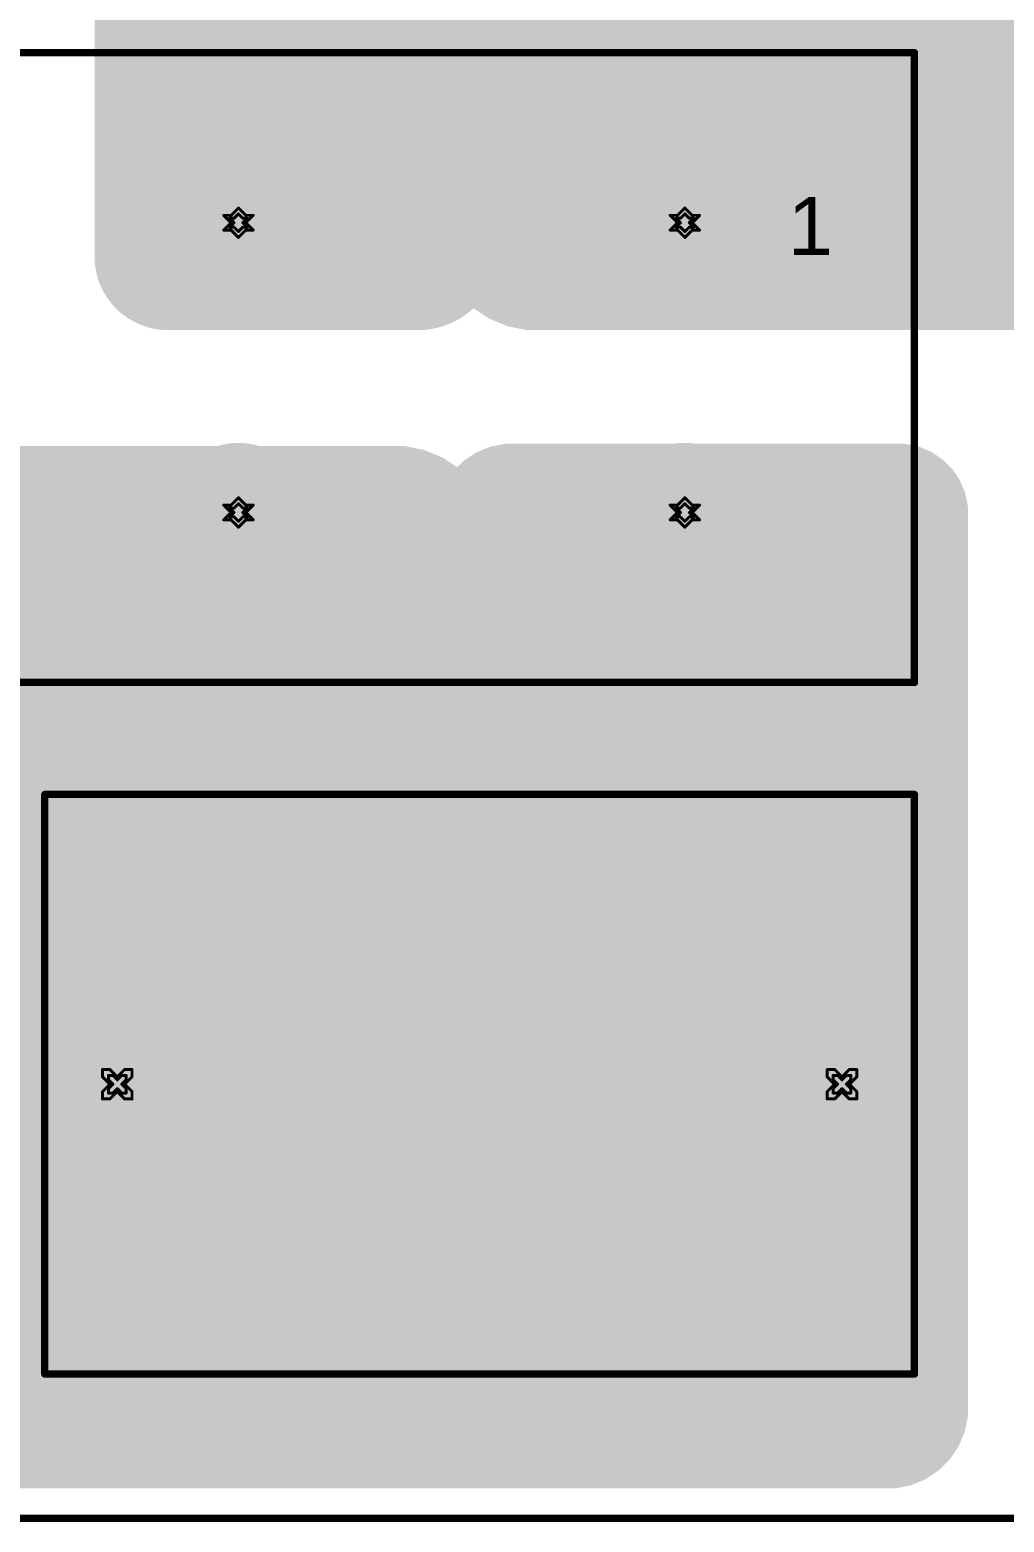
# Model space of a CAD drawing. Header units: inches. Extents: x -38 to 276, y -7 to 269.
# Drawn here: x 58.49 to 75.3, y -6.57 to 19.18 of the extents above; entities that cross this region are included whole.
import ezdxf

# ---------------------------------------------------------------- set-up
doc = ezdxf.new("R2010")
doc.units = ezdxf.units.IN
for name, color, linetype in [('Board Outline', 216, 'Continuous'), ('Bottom Layer', 5, 'Continuous'), ('Bottom Solder', 6, 'Continuous'), ('Drill Drawing', 1, 'Continuous'), ('Multi-Layer', 9, 'Continuous'), ('Pad Holes', 156, 'Continuous'), ('Top Layer', 1, 'Continuous'), ('Top Overlay', 2, 'Continuous'), ('Top Solder', 216, 'Continuous')]:
    doc.layers.add(name, color=color, linetype=linetype)
doc.styles.add('Arial', font='', dxfattribs={"height": 0.2})
doc.styles.get('Arial').set_extended_font_data('Arial')

# ---------------------------------------------------------------- blocks, each defined once
blk = doc.blocks.new('744822301_33')
at = {"layer": 'Bottom Layer'}
h = blk.add_hatch(color=5, dxfattribs=at)
edge = h.paths.add_edge_path()
edge.add_arc((-3.84999992, 2.50000008), 1.10000034, 0, 360)
h = blk.add_hatch(color=5, dxfattribs=at)
edge = h.paths.add_edge_path()
edge.add_arc((3.84999992, 2.50000008), 1.10000034, 0, 360)
h = blk.add_hatch(color=5, dxfattribs=at)
edge = h.paths.add_edge_path()
edge.add_arc((-3.84999992, -2.50000008), 1.10000034, 0, 360)
h = blk.add_hatch(color=5, dxfattribs=at)
edge = h.paths.add_edge_path()
edge.add_arc((3.84999992, -2.50000008), 1.10000034, 0, 360)
at = {"layer": 'Bottom Solder'}
h = blk.add_hatch(color=6, dxfattribs=at)
edge = h.paths.add_edge_path()
edge.add_arc((-3.84999992, 2.50000008), 1.20160034, 0, 360)
h = blk.add_hatch(color=6, dxfattribs=at)
edge = h.paths.add_edge_path()
edge.add_arc((3.84999992, 2.50000008), 1.20160034, 0, 360)
h = blk.add_hatch(color=6, dxfattribs=at)
edge = h.paths.add_edge_path()
edge.add_arc((-3.84999992, -2.50000008), 1.20160034, 0, 360)
h = blk.add_hatch(color=6, dxfattribs=at)
edge = h.paths.add_edge_path()
edge.add_arc((3.84999992, -2.50000008), 1.20160034, 0, 360)
at = {"layer": 'Multi-Layer'}
h = blk.add_hatch(color=9, dxfattribs=at)
edge = h.paths.add_edge_path()
edge.add_arc((-3.84999992, 2.50000008), 1.10000034, 0, 360)
h = blk.add_hatch(color=9, dxfattribs=at)
edge = h.paths.add_edge_path()
edge.add_arc((3.84999992, 2.50000008), 1.10000034, 0, 360)
h = blk.add_hatch(color=9, dxfattribs=at)
edge = h.paths.add_edge_path()
edge.add_arc((-3.84999992, -2.50000008), 1.10000034, 0, 360)
h = blk.add_hatch(color=9, dxfattribs=at)
edge = h.paths.add_edge_path()
edge.add_arc((3.84999992, -2.50000008), 1.10000034, 0, 360)
at = {"layer": 'Pad Holes'}
h = blk.add_hatch(color=7, dxfattribs=at)
edge = h.paths.add_edge_path()
edge.add_arc((-3.84999992, 2.50000008), 0.5499989, 0, 360)
h = blk.add_hatch(color=7, dxfattribs=at)
edge = h.paths.add_edge_path()
edge.add_arc((3.84999992, 2.50000008), 0.5499989, 0, 360)
h = blk.add_hatch(color=7, dxfattribs=at)
edge = h.paths.add_edge_path()
edge.add_arc((-3.84999992, -2.50000008), 0.5499989, 0, 360)
h = blk.add_hatch(color=7, dxfattribs=at)
edge = h.paths.add_edge_path()
edge.add_arc((3.84999992, -2.50000008), 0.5499989, 0, 360)
at = {"layer": 'Top Layer'}
h = blk.add_hatch(color=1, dxfattribs=at)
edge = h.paths.add_edge_path()
edge.add_arc((-3.84999992, 2.50000008), 1.10000034, 0, 360)
h = blk.add_hatch(color=1, dxfattribs=at)
edge = h.paths.add_edge_path()
edge.add_arc((3.84999992, 2.50000008), 1.10000034, 0, 360)
h = blk.add_hatch(color=1, dxfattribs=at)
edge = h.paths.add_edge_path()
edge.add_arc((-3.84999992, -2.50000008), 1.10000034, 0, 360)
h = blk.add_hatch(color=1, dxfattribs=at)
edge = h.paths.add_edge_path()
edge.add_arc((3.84999992, -2.50000008), 1.10000034, 0, 360)
at = {"layer": 'Top Solder'}
h = blk.add_hatch(color=216, dxfattribs=at)
edge = h.paths.add_edge_path()
edge.add_arc((-3.84999992, 2.50000008), 1.20160034, 0, 360)
h = blk.add_hatch(color=216, dxfattribs=at)
edge = h.paths.add_edge_path()
edge.add_arc((3.84999992, 2.50000008), 1.20160034, 0, 360)
h = blk.add_hatch(color=216, dxfattribs=at)
edge = h.paths.add_edge_path()
edge.add_arc((-3.84999992, -2.50000008), 1.20160034, 0, 360)
h = blk.add_hatch(color=216, dxfattribs=at)
edge = h.paths.add_edge_path()
edge.add_arc((3.84999992, -2.50000008), 1.20160034, 0, 360)
at = {"layer": 'Top Overlay', "const_width": 0.127}
for points in [[(7.810200279999999, 5.433199699999999), (-7.810200279999999, 5.433199699999999)], [(-7.810200279999999, 5.433199699999999), (-7.810200279999999, -5.433199699999999)], [(7.810200279999999, 5.433199699999999), (7.810200279999999, -5.433199699999999)], [(7.810200279999999, -5.433199699999999), (-7.810200279999999, -5.433199699999999)]]:
    blk.add_lwpolyline(points, dxfattribs=at)
at = {"layer": 'Top Overlay', "const_width": 0.0635}
for points in [[(-7.84195028, 5.433199699999999, 1), (-7.77845028, 5.433199699999999, 1)], [(-7.84195028, 5.433199699999999, 1), (-7.77845028, 5.433199699999999, 1)], [(7.77845028, 5.433199699999999, 1), (7.84195028, 5.433199699999999, 1)], [(7.77845028, 5.433199699999999, 1), (7.84195028, 5.433199699999999, 1)], [(-7.84195028, -5.433199699999999, 1), (-7.77845028, -5.433199699999999, 1)], [(-7.84195028, -5.433199699999999, 1), (-7.77845028, -5.433199699999999, 1)], [(7.77845028, -5.433199699999999, 1), (7.84195028, -5.433199699999999, 1)], [(7.77845028, -5.433199699999999, 1), (7.84195028, -5.433199699999999, 1)]]:
    blk.add_lwpolyline(points, format="xyb", close=True, dxfattribs=at)
at = {"layer": 'Top Overlay', "style": 'Arial'}
blk.add_text('1', height=1.00000054, rotation=180, dxfattribs=at).set_placement((-5.62799992, -1.94499992))
blk = doc.blocks.new('890324024005_155')
at = {"layer": 'Bottom Layer'}
blk.add_hatch(color=5, dxfattribs=at).paths.add_polyline_path([(-7.14999967, 0.8999994699999999), (-5.35000073, 0.8999994699999999), (-5.35000073, -0.8999994699999999), (-7.14999967, -0.8999994699999999)])
h = blk.add_hatch(color=5, dxfattribs=at)
edge = h.paths.add_edge_path()
edge.add_arc((6.2500002, 0), 0.8999982, 0, 360)
at = {"layer": 'Bottom Solder'}
blk.add_hatch(color=6, dxfattribs=at).paths.add_polyline_path([(-7.25159967, 1.00159947), (-5.24840073, 1.00159947), (-5.24840073, -1.00159947), (-7.25159967, -1.00159947)])
h = blk.add_hatch(color=6, dxfattribs=at)
edge = h.paths.add_edge_path()
edge.add_arc((6.2500002, 0), 1.0015982, 0, 360)
at = {"layer": 'Multi-Layer'}
blk.add_hatch(color=9, dxfattribs=at).paths.add_polyline_path([(-7.14999967, 0.8999994699999999), (-5.35000073, 0.8999994699999999), (-5.35000073, -0.8999994699999999), (-7.14999967, -0.8999994699999999)])
h = blk.add_hatch(color=9, dxfattribs=at)
edge = h.paths.add_edge_path()
edge.add_arc((6.2500002, 0), 0.8999982, 0, 360)
at = {"layer": 'Pad Holes'}
h = blk.add_hatch(color=7, dxfattribs=at)
edge = h.paths.add_edge_path()
edge.add_arc((-6.2500002, 0), 0.4599990799999999, 0, 360)
h = blk.add_hatch(color=7, dxfattribs=at)
edge = h.paths.add_edge_path()
edge.add_arc((6.2500002, 0), 0.4599990799999999, 0, 360)
at = {"layer": 'Top Layer'}
blk.add_hatch(color=1, dxfattribs=at).paths.add_polyline_path([(-7.14999967, 0.8999994699999999), (-5.35000073, 0.8999994699999999), (-5.35000073, -0.8999994699999999), (-7.14999967, -0.8999994699999999)])
h = blk.add_hatch(color=1, dxfattribs=at)
edge = h.paths.add_edge_path()
edge.add_arc((6.2500002, 0), 0.8999982, 0, 360)
at = {"layer": 'Top Solder'}
blk.add_hatch(color=216, dxfattribs=at).paths.add_polyline_path([(-7.25159967, 1.00159947), (-5.24840073, 1.00159947), (-5.24840073, -1.00159947), (-7.25159967, -1.00159947)])
h = blk.add_hatch(color=216, dxfattribs=at)
edge = h.paths.add_edge_path()
edge.add_arc((6.2500002, 0), 1.0015982, 0, 360)
at = {"layer": 'Top Overlay', "const_width": 0.127}
for points in [[(-7.50000024, -5.00000016), (-7.50000024, 5.00000016)], [(-7.50000024, 5.00000016), (7.50000024, 5.00000016)], [(7.50000024, -5.00000016), (7.50000024, 5.00000016)], [(-7.50000024, -5.00000016), (7.50000024, -5.00000016)]]:
    blk.add_lwpolyline(points, dxfattribs=at)
at = {"layer": 'Top Overlay', "const_width": 0.0635}
for points in [[(-7.531750239999999, 5.00000016, 1), (-7.46825024, 5.00000016, 1)], [(-7.531750239999999, 5.00000016, 1), (-7.46825024, 5.00000016, 1)], [(7.46825024, 5.00000016, 1), (7.531750239999999, 5.00000016, 1)], [(7.46825024, 5.00000016, 1), (7.531750239999999, 5.00000016, 1)], [(-7.531750239999999, -5.00000016, 1), (-7.46825024, -5.00000016, 1)], [(-7.531750239999999, -5.00000016, 1), (-7.46825024, -5.00000016, 1)], [(7.46825024, -5.00000016, 1), (7.531750239999999, -5.00000016, 1)], [(7.46825024, -5.00000016, 1), (7.531750239999999, -5.00000016, 1)]]:
    blk.add_lwpolyline(points, format="xyb", close=True, dxfattribs=at)

msp = doc.modelspace()

# ---------------------------------------------------------------- hatches: boundary and pattern name
at = {"layer": 'Bottom Layer'}
h = msp.add_hatch(color=5, dxfattribs=at)
h.paths.add_polyline_path([(110.40999762, 33.01999746), (110.66016476, 33.01999746), (111.15088514, 32.92238526), (111.6131372, 32.73091498), (112.0291511, 32.45294246), (112.38294008, 32.09915348), (112.6609126, 31.68313958), (112.85238288, 31.22088752), (112.94999508, 30.73016714), (112.94999508, 30.48), (112.94999762, 30.48), (112.95000016, 19.92819738), (112.95000016, 10.414), (112.95000016, 10.21386324), (112.8719104, 9.82128592), (112.71873316, 9.45148478), (112.49635616, 9.11867366), (112.21332396, 8.83564146), (111.88051284, 8.61326446), (111.5107117, 8.46008722), (111.11813438, 8.382), (100.15494828, 8.382), (99.99233748, 8.38199746), (99.67336936, 8.44544412), (99.37290768, 8.56989904), (99.10249927999999, 8.7505794), (98.8725353, 8.98054084), (98.69185494, 9.250949239999999), (98.56740002, 9.551410919999999), (98.50395336, 9.87037904), (98.5039559, 10.0329873), (98.50393558, 12.25865722), (98.49555611999999, 12.4293376), (98.42896493999999, 12.76414008), (98.29833527999999, 13.07951664), (98.10868871999999, 13.36334894), (97.86731252, 13.60473022), (97.58348276, 13.79437932), (97.26810619999999, 13.92501152), (96.93330372, 13.99160778), (96.76263096, 13.99998978), (96.76262588, 13.9999974), (96.76262333999999, 13.99999486), (67.23908066, 14.00000502), (67.06858824, 14.00000502), (66.73415913999999, 14.06652508), (66.41913056, 14.19701504), (66.13561576000001, 14.38645332), (65.89450372, 14.62756536), (65.70506544, 14.91108016), (65.57457548, 15.22610874), (65.50805542, 15.56053784), (65.50805542, 15.73103026), (65.50805795999999, 30.48), (65.50805795999999, 30.73016714), (65.60566761999999, 31.22088752), (65.7971379, 31.68313958), (66.07511042, 32.09915348), (66.4288994, 32.45294246), (66.84491329999999, 32.73091498), (67.30716536, 32.92238526), (67.79788574, 33.01999746), (68.04805542, 33.01999746), (68.04805542, 33.02)])
h.paths.add_polyline_path([(91.74614111999999, 28.3755211), (91.25450126, 28.3755211), (90.77230766, 28.27960562), (90.31809215999999, 28.09146274), (89.90930963999999, 27.81832384), (89.56166746, 27.47068166), (89.28852855999999, 27.06189914), (89.10038568, 26.60768364), (89.00447274, 26.12549004), (89.00447274, 25.63385018), (89.10038568, 25.15165658), (89.28852855999999, 24.69744108), (89.56166746, 24.28865856), (89.90930963999999, 23.94101638), (90.31809215999999, 23.66787748), (90.77230766, 23.4797346), (91.25450126, 23.38382166), (91.74614111999999, 23.38382166), (92.22833471999999, 23.4797346), (92.68255022, 23.66787748), (93.09133274, 23.94101638), (93.43897491999999, 24.28865856), (93.71211381999998, 24.69744108), (93.9002567, 25.15165658), (93.99617217999999, 25.63385018), (93.99617217999999, 26.12549004), (93.9002567, 26.60768364), (93.71211381999998, 27.06189914), (93.43897491999999, 27.47068166), (93.09133274, 27.81832384), (92.68255022, 28.09146274), (92.22833471999999, 28.27960562)], flags=0)
h.paths.add_polyline_path([(92.99709112, 20.5113255), (92.50545126, 20.5113255), (92.02325766, 20.41541002), (91.56904216, 20.22726714), (91.16025963999999, 19.95412824), (90.81261746, 19.60648606), (90.53947855999999, 19.19770354), (90.35133567999999, 18.74348804), (90.25542273999999, 18.26129444), (90.25542273999999, 17.76965458), (90.35133567999999, 17.28746098), (90.53947855999999, 16.83324548), (90.81261746, 16.42446296), (91.16025963999999, 16.07682078), (91.56904216, 15.80368188), (92.02325766, 15.615539), (92.50545126, 15.51962606), (92.99709112, 15.51962606), (93.47928472, 15.615539), (93.93350022, 15.80368188), (94.34228274, 16.07682078), (94.68992492, 16.42446296), (94.96306382, 16.83324548), (95.15120669999999, 17.28746098), (95.24712217999999, 17.76965458), (95.24712217999999, 18.26129444), (95.15120669999999, 18.74348804), (94.96306382, 19.19770354), (94.68992492, 19.60648606), (94.34228274, 19.95412824), (93.93350022, 20.22726714), (93.47928472, 20.41541002)], flags=0)
h = msp.add_hatch(color=5, dxfattribs=at)
h.paths.add_polyline_path([(66.81321917999999, 12.0384951), (73.47028485999999, 12.03850018), (73.47029248, 12.03849002), (73.47029248, 12.03849256), (73.58904256, 12.03849764), (73.82198088, 11.99216804), (74.0414064, 11.9012843), (74.23888378, 11.76933892), (74.40682604, 11.6013992), (74.5387765, 11.40392436), (74.62966277999999, 11.18450138), (74.67599746, 10.95156306), (74.67599492, 10.83281298), (74.67599999999999, -4.5945044), (74.67599999999999, -4.731694879999999), (74.6224695, -5.00080026), (74.51747097999998, -5.25429226), (74.36503542, -5.482427439999999), (74.17102005999999, -5.676442799999999), (73.94288488, -5.82887836), (73.68939288, -5.93387688), (73.4202875, -5.98740484), (54.60951994000001, -5.98740484), (41.67359965999999, -5.98740738), (41.58353126, -5.987414999999999), (41.40685648, -5.95228426), (41.24043313999999, -5.88335882), (41.09065696, -5.78328536), (40.96328104, -5.65591198), (40.86320757999999, -5.5061358), (40.7942796, -5.33970992), (40.75914886, -5.16303768), (40.75915647999999, -5.072971819999999), (40.7591514, -2.56076704), (40.75915394, -2.56076704), (40.75914886, -2.5607645), (40.75914378, -2.56070354), (40.75474958, -2.47093486), (40.7493597, -2.44383306), (40.71971536, -2.29471474), (40.6509728, -2.12871812), (40.55116096, -1.97932802), (40.42411778, -1.8522823), (40.27472513999999, -1.75247046), (40.10873106, -1.6837279), (39.93251094, -1.64869622), (39.84267622, -1.64429694), (36.68393475999999, -1.64429186), (36.68393222, -1.64429694), (36.5940975, -1.64869876), (36.41787992, -1.68373552), (36.25188584, -1.75248062), (36.10249828, -1.85229246), (35.9754551, -1.97933564), (35.87564072, -2.12872574), (35.80689562, -2.29471982), (35.7718614, -2.4709374), (35.76745957999999, -2.56077212), (35.76744434, -5.12736338), (35.76743926, -5.12736592), (35.7674545, -5.21207746), (35.7344218, -5.3782468), (35.66959846, -5.53477684), (35.57547876, -5.67565032), (35.45567966, -5.795446879999999), (35.31480618, -5.889566579999999), (35.15827614, -5.95438992), (34.9921068, -5.987422619999999), (34.90739526, -5.98740738), (12.46359458, -5.98740738), (12.33677746, -5.987412459999999), (12.0880124, -5.93793326), (11.85368216, -5.840872239999999), (11.6427885, -5.699960659999999), (11.4634391, -5.52061126), (11.32252752, -5.30972014), (11.22546904, -5.07538736), (11.17598984, -4.8266223), (11.17599492, -4.699805179999999), (11.17599492, 2.90230306), (11.17599492, 3.04165508), (11.23036616, 3.31500988), (11.3370233, 3.57250238), (11.49186678, 3.80424182), (11.68894284, 4.00131788), (11.92068228, 4.15616136), (12.17817478, 4.2628185), (12.45152958, 4.31719228), (49.27599238, 4.31719228), (49.27599746, 4.31718466), (49.276, 4.3171872), (49.41359434, 4.317199899999999), (49.68350236, 4.263529699999999), (49.93774874, 4.15823146), (50.16656464, 4.005346319999999), (50.36115404, 3.81075692), (50.51403664, 3.581941019999999), (50.61933488, 3.3276921), (50.67300508, 3.05778408), (50.67298984, 2.9201872), (50.673, 0.5071922799999999), (50.67972084, 0.37025834), (50.73313958, 0.10165588), (50.83793743999999, -0.15136114), (50.99008344, -0.3790721399999999), (51.18373303999999, -0.57272174), (51.41144404, -0.72487028), (51.66446105999999, -0.82966814), (51.93306351999999, -0.8830868799999999), (52.06999492, -0.88980772), (55.62599746, -0.88980772), (63.88859713999999, -0.8898128), (64.00799238, -0.8898153399999998), (64.00799491999999, -0.8898204200000001), (64.00800253999999, -0.88981788), (64.00800762, -0.8898128), (64.15540127999999, -0.88218772), (64.44442788, -0.8239124999999999), (64.71653046, -0.71036688), (64.96125438, -0.5459171199999999), (65.16918894, -0.33688274), (65.33234583999999, -0.09129522), (65.44445381999999, 0.18140172), (65.50120249999999, 0.4707331199999999), (65.50805034, 0.61817504), (65.50805034, 3.3276921), (65.50805288, 10.6136948), (65.50805542, 10.73331864), (65.50805795999999, 10.73331864), (65.50806049999998, 10.7333288), (65.50805288, 10.73333388), (65.5080478, 10.86187312), (65.55819756, 11.11403162), (65.65657938, 11.35156226), (65.79941373999999, 11.56533374), (65.98120915999999, 11.74712916), (66.19498064, 11.88996606), (66.43251128, 11.98834788), (66.68466978, 12.03850018)])
h.paths.add_polyline_path([(25.28512596, 0.3085211), (24.7934861, 0.3085211), (24.3112925, 0.21260562), (23.857077, 0.02446274), (23.44829448, -0.24867616), (23.1006523, -0.59631834), (22.8275134, -1.00510086), (22.63937052, -1.45931636), (22.54345758, -1.94150996), (22.54345758, -2.43314982), (22.63937052, -2.91534342), (22.8275134, -3.36955892), (23.1006523, -3.77834144), (23.44829448, -4.12598362), (23.857077, -4.39912252), (24.3112925, -4.5872654), (24.7934861, -4.68317834), (25.28512596, -4.68317834), (25.76731956, -4.5872654), (26.22153506, -4.39912252), (26.63031758, -4.12598362), (26.97795976, -3.77834144), (27.25109866, -3.36955892), (27.43924154, -2.91534342), (27.53515702, -2.43314982), (27.53515702, -1.94150996), (27.43924154, -1.45931636), (27.25109866, -1.00510086), (26.97795976, -0.59631834), (26.63031758, -0.24867616), (26.22153506, 0.02446274), (25.76731956, 0.21260562)], flags=0)
at = {"layer": 'Top Layer'}
h = msp.add_hatch(color=1, dxfattribs=at)
edge = h.paths.add_edge_path()
edge.add_arc((62.15000375210857, 30.47999640789142), 2.540003592111119, 90.00008102849182, 179.9999189715078, ccw=False)
edge.add_line((62.15000016, 33.02), (92.70998983999998, 33.02))
edge.add_arc((92.70998804394722, 30.47999820394724), 2.540001796053391, 4.0514240083666664e-05, 89.99995948575992, ccw=False)
edge.add_line((95.24998984, 30.48), (95.24999238, 21.97099746))
edge.add_line((95.24999238, 21.97099746), (95.24998984, 16.25598984))
edge.add_arc((93.39438447602117, 16.25598296396766), 1.855605363991552, -90.00029073976839, 0.0002123121868180533, ccw=False)
edge.add_line((93.39437505999999, 14.4003776), (87.75554965999999, 14.4003776))
edge.add_arc((87.75554965999999, 12.41677476), 1.98360284, 90, 180)
edge.add_line((85.77194682, 12.41677476), (85.77194174, 3.8835076))
edge.add_arc((84.04744101603619, 3.883500723963807), 1.724500723977516, -90.00022845328402, 0.00022845328402354426, ccw=False)
edge.add_line((84.04743414, 2.159), (77.89783505999999, 2.159))
edge.add_arc((77.89783505999999, 4.063857759999999), 1.904857759999999, 180, 270, ccw=False)
edge.add_line((75.99297729999999, 4.06385776), (75.99296206, 18.49499984))
edge.add_arc((74.42203630678043, 18.4950742452803), 1.570925754981626, 359.9972862444181, 450.0010462820671)
edge.add_line((74.42200762, 20.066), (68.07198475999999, 20.06598476))
edge.add_arc((68.07197788396631, 18.58898925603367), 1.476995503982331, 89.99973326411042, 180.0002667358893)
edge.add_line((66.59498237999999, 18.58898238), (66.5949646, 15.40604742))
edge.add_arc((65.18892653606277, 15.40603800396855), 1.406038063968752, -89.9999696847014, 0.00038370146262423077, ccw=False)
edge.add_line((65.18892728, 13.99999994), (60.87920006, 13.99999994))
edge.add_arc((60.87920006, 15.26919984), 1.2691999, 180, 270, ccw=False)
edge.add_line((59.61000016, 15.26919984), (59.61000016, 30.48))
msp.add_hatch(color=1, dxfattribs=at).paths.add_polyline_path([(50.60716066, 11.99998616), (50.6071632, 11.99999378), (64.77505714, 11.9999887), (64.9520418, 11.99999124), (65.29921154, 11.93093626), (65.62623654, 11.79547806), (65.92055142, 11.59882364), (66.17084555999999, 11.3485295), (66.36749997999999, 11.05421462), (66.50295564, 10.72718962), (66.57201061999999, 10.38001988), (66.57200807999999, 10.20303522), (66.57200554, 10.20303522), (66.57201316, 10.20303014), (66.57201061999999, -4.44410592), (66.57201824, -4.583521439999999), (66.51762921999999, -4.85699816), (66.41093144, -5.1146075), (66.25602192, -5.34645108), (66.05885696, -5.543613499999999), (65.82701338, -5.69852302), (65.56940404, -5.8052208), (65.29592731999999, -5.85960728), (65.1565118, -5.85959966), (46.93703084, -5.85959966), (46.75618538, -5.82362818), (46.58583266, -5.753064439999999), (46.43251825999999, -5.6506237), (46.30213498, -5.520240419999999), (46.19969424, -5.366926019999999), (46.1291305, -5.1965733), (46.09315901999999, -5.015727839999999), (46.09314886, -2.37537752), (46.08902389999999, -2.29118922), (46.05618678, -2.12604604), (45.99176222, -1.97048374), (45.89822164, -1.83048148), (45.77916167999999, -1.71142152), (45.63916196, -1.6178784), (45.48359966, -1.5534513), (45.35114627999999, -1.52711404), (45.31845647999999, -1.52061164), (45.23432406, -1.51648922), (45.23427325999999, -1.51648414), (45.23427072, -1.51647906), (45.23426818, -1.5164816), (41.93777744, -1.51649176), (41.85580148, -1.52051004), (41.69499662, -1.5524861), (41.54352118, -1.61521902), (41.40719937999999, -1.70630342), (41.29126616, -1.82223664), (41.2001843, -1.95855844), (41.13744884, -2.11003388), (41.11344076, -2.23077278), (41.10547278, -2.27083874), (41.10145704, -2.35280962), (41.1014545, -2.35281216), (41.10145704, -2.3528147), (41.10145196, -4.89014516), (41.10145958, -4.98562884), (41.06421302, -5.172930979999999), (40.99113976, -5.349366999999999), (40.88504396, -5.5081551), (40.75000739999999, -5.64319166), (40.5912193, -5.749284919999999), (40.41478328, -5.82236072), (40.25660478, -5.85381354), (40.13199746, -5.85959458), (40.13199492, -5.85959712), (21.85959052, -5.85959966), (21.73165072, -5.85960474), (21.48068602, -5.809693739999999), (21.24428314, -5.711776739999999), (21.03152512, -5.56962056), (20.85058822, -5.3886862), (20.70843204, -5.17592818), (20.61051504, -4.9395253), (20.5606015, -4.6885606), (20.56060658, -4.5606208), (20.56060658, 1.9577431), (20.56060658, 2.14668608), (20.63432754, 2.5173178), (20.7789399, 2.8664408), (20.98888614, 3.18064642), (21.25609414, 3.44785442), (21.57029976, 3.657800659999999), (21.91942276, 3.80241302), (22.29005448, 3.87613652), (47.56413906, 3.87613652), (47.70487538, 3.8830504), (47.9809429, 3.93796266), (48.24099063999999, 4.04567898), (48.47502878, 4.20205916), (48.67406318, 4.401091019999999), (48.83044081999999, 4.63512916), (48.93815713999999, 4.89517944), (48.9930694, 5.17124696), (48.99998074, 5.31198328), (48.99999852, 5.31199852), (49.00000106, 10.39121112), (48.99983341999999, 10.54960806), (49.06134714, 10.86036944), (49.18235019999999, 11.15314254), (49.3581817, 11.41665992), (49.58207508, 11.64077682), (49.84541466, 11.81687248), (50.13806584, 11.93816764), (50.44876626, 11.99999632)])

# ---------------------------------------------------------------- linework, layer by layer
at = {"layer": 'Board Outline', "const_width": 0.127}
msp.add_lwpolyline([(-0.7407046399999999, -6.505341319999999), (112.85929676, -6.505341319999999)], dxfattribs=at)
at = {"layer": 'Drill Drawing', "const_width": 0.0508}
for points in [[(61.83859615999999, 15.98067162), (61.96559616, 15.85367162)], [(61.83859615999999, 15.98067162), (61.96559616, 15.98067162)], [(61.96559616, 15.98067162), (62.09259616, 16.10767162)], [(62.01639615999999, 15.92987162), (62.09259616, 16.00607162)], [(62.09259616, 16.10767162), (62.21959615999999, 15.98067162)], [(62.09259616, 16.00607162), (62.16879616, 15.92987162)], [(62.21959615999999, 15.98067162), (62.34659615999999, 15.98067162)], [(62.21959615999999, 15.85367162), (62.34659615999999, 15.98067162)], [(69.538596, 15.98067162), (69.665596, 15.85367162)], [(69.538596, 15.98067162), (69.665596, 15.98067162)], [(69.665596, 15.98067162), (69.79259599999999, 16.10767162)], [(69.716396, 15.92987162), (69.79259599999999, 16.00607162)], [(69.79259599999999, 16.10767162), (69.919596, 15.98067162)], [(69.79259599999999, 16.00607162), (69.86879599999999, 15.92987162)], [(69.919596, 15.98067162), (70.046596, 15.98067162)], [(69.919596, 15.85367162), (70.046596, 15.98067162)], [(61.83859615999999, 15.72667162), (61.96559616, 15.85367162)], [(61.83859615999999, 15.72667162), (61.96559616, 15.72667162)], [(61.94019615999999, 15.92987162), (62.01639615999999, 15.85367162)], [(61.94019615999999, 15.92987162), (62.01639615999999, 15.92987162)], [(61.94019615999999, 15.77747162), (62.01639615999999, 15.85367162)], [(61.94019615999999, 15.77747162), (62.01639615999999, 15.77747162)], [(61.96559616, 15.72667162), (62.09259616, 15.59967162)], [(62.01639615999999, 15.77747162), (62.09259616, 15.70127162)], [(62.09259616, 15.70127162), (62.16879616, 15.77747162)], [(62.09259616, 15.59967162), (62.21959615999999, 15.72667162)], [(62.16879616, 15.92987162), (62.24499615999999, 15.92987162)], [(62.16879616, 15.85367162), (62.24499615999999, 15.92987162)], [(62.16879616, 15.85367162), (62.24499615999999, 15.77747162)], [(62.16879616, 15.77747162), (62.24499615999999, 15.77747162)], [(62.21959615999999, 15.85367162), (62.34659615999999, 15.72667162)], [(62.21959615999999, 15.72667162), (62.34659615999999, 15.72667162)], [(69.538596, 15.72667162), (69.665596, 15.85367162)], [(69.538596, 15.72667162), (69.665596, 15.72667162)], [(69.640196, 15.92987162), (69.716396, 15.85367162)], [(69.640196, 15.92987162), (69.716396, 15.92987162)], [(69.640196, 15.77747162), (69.716396, 15.85367162)], [(69.640196, 15.77747162), (69.716396, 15.77747162)], [(69.665596, 15.72667162), (69.79259599999999, 15.59967162)], [(69.716396, 15.77747162), (69.79259599999999, 15.70127162)], [(69.79259599999999, 15.70127162), (69.86879599999999, 15.77747162)], [(69.79259599999999, 15.59967162), (69.919596, 15.72667162)], [(69.86879599999999, 15.92987162), (69.944996, 15.92987162)], [(69.86879599999999, 15.85367162), (69.944996, 15.92987162)], [(69.86879599999999, 15.85367162), (69.944996, 15.77747162)], [(69.86879599999999, 15.77747162), (69.944996, 15.77747162)], [(69.919596, 15.85367162), (70.046596, 15.72667162)], [(69.919596, 15.72667162), (70.046596, 15.72667162)], [(61.96559616, 10.98067146), (62.09259616, 11.10767146)], [(62.09259616, 11.10767146), (62.21959615999999, 10.98067146)], [(69.665596, 10.98067146), (69.79259599999999, 11.10767146)], [(69.79259599999999, 11.10767146), (69.919596, 10.98067146)], [(61.83859615999999, 10.98067146), (61.96559616, 10.85367146)], [(61.83859615999999, 10.98067146), (61.96559616, 10.98067146)], [(61.83859615999999, 10.72667146), (61.96559616, 10.85367146)], [(61.94019615999999, 10.92987146), (62.01639615999999, 10.85367146)], [(61.94019615999999, 10.92987146), (62.01639615999999, 10.92987146)], [(61.94019615999999, 10.77747146), (62.01639615999999, 10.85367146)], [(62.01639615999999, 10.92987146), (62.09259616, 11.00607146)], [(62.09259616, 11.00607146), (62.16879616, 10.92987146)], [(62.16879616, 10.92987146), (62.24499615999999, 10.92987146)], [(62.16879616, 10.85367146), (62.24499615999999, 10.92987146)], [(62.16879616, 10.85367146), (62.24499615999999, 10.77747146)], [(62.21959615999999, 10.98067146), (62.34659615999999, 10.98067146)], [(62.21959615999999, 10.85367146), (62.34659615999999, 10.98067146)], [(62.21959615999999, 10.85367146), (62.34659615999999, 10.72667146)], [(69.538596, 10.98067146), (69.665596, 10.85367146)], [(69.538596, 10.98067146), (69.665596, 10.98067146)], [(69.538596, 10.72667146), (69.665596, 10.85367146)], [(69.640196, 10.92987146), (69.716396, 10.85367146)], [(69.640196, 10.92987146), (69.716396, 10.92987146)], [(69.640196, 10.77747146), (69.716396, 10.85367146)], [(69.716396, 10.92987146), (69.79259599999999, 11.00607146)], [(69.79259599999999, 11.00607146), (69.86879599999999, 10.92987146)], [(69.86879599999999, 10.92987146), (69.944996, 10.92987146)], [(69.86879599999999, 10.85367146), (69.944996, 10.92987146)], [(69.86879599999999, 10.85367146), (69.944996, 10.77747146)], [(69.919596, 10.98067146), (70.046596, 10.98067146)], [(69.919596, 10.85367146), (70.046596, 10.98067146)], [(69.919596, 10.85367146), (70.046596, 10.72667146)], [(61.83859615999999, 10.72667146), (61.96559616, 10.72667146)], [(61.94019615999999, 10.77747146), (62.01639615999999, 10.77747146)], [(61.96559616, 10.72667146), (62.09259616, 10.59967146)], [(62.01639615999999, 10.77747146), (62.09259616, 10.70127146)], [(62.09259616, 10.70127146), (62.16879616, 10.77747146)], [(62.09259616, 10.59967146), (62.21959615999999, 10.72667146)], [(62.16879616, 10.77747146), (62.24499615999999, 10.77747146)], [(62.21959615999999, 10.72667146), (62.34659615999999, 10.72667146)], [(69.538596, 10.72667146), (69.665596, 10.72667146)], [(69.640196, 10.77747146), (69.716396, 10.77747146)], [(69.665596, 10.72667146), (69.79259599999999, 10.59967146)], [(69.716396, 10.77747146), (69.79259599999999, 10.70127146)], [(69.79259599999999, 10.70127146), (69.86879599999999, 10.77747146)], [(69.79259599999999, 10.59967146), (69.919596, 10.72667146)], [(69.86879599999999, 10.77747146), (69.944996, 10.77747146)], [(69.919596, 10.72667146), (70.046596, 10.72667146)], [(59.74879591999999, 1.11467138), (59.74879591999999, 1.24167138)], [(59.74879591999999, 1.24167138), (59.87579592, 1.24167138)], [(59.74879591999999, 1.11467138), (59.87579592, 0.98767138)], [(59.85039591999999, 1.06387138), (59.85039591999999, 1.14007138)], [(59.85039591999999, 1.14007138), (59.92659592, 1.14007138)], [(59.85039591999999, 1.06387138), (59.92659592, 0.98767138)], [(59.87579592, 1.24167138), (60.00279592, 1.11467138)], [(59.92659592, 1.14007138), (60.00279592, 1.06387138)], [(60.00279592, 1.11467138), (60.12979591999999, 1.24167138)], [(60.00279592, 1.06387138), (60.07899592, 1.14007138)], [(60.07899592, 1.14007138), (60.15519591999999, 1.14007138)], [(60.07899592, 0.98767138), (60.15519591999999, 1.06387138)], [(60.12979591999999, 1.24167138), (60.25679591999999, 1.24167138)], [(60.12979591999999, 0.98767138), (60.25679591999999, 1.11467138)], [(60.15519591999999, 1.06387138), (60.15519591999999, 1.14007138)], [(60.25679591999999, 1.11467138), (60.25679591999999, 1.24167138)], [(72.24879632, 1.11467138), (72.24879632, 1.24167138)], [(72.24879632, 1.24167138), (72.37579631999999, 1.24167138)], [(72.24879632, 1.11467138), (72.37579631999999, 0.98767138)], [(72.35039632, 1.06387138), (72.35039632, 1.14007138)], [(72.35039632, 1.14007138), (72.42659632, 1.14007138)], [(72.35039632, 1.06387138), (72.42659632, 0.98767138)], [(72.37579631999999, 1.24167138), (72.50279631999999, 1.11467138)], [(72.42659632, 1.14007138), (72.50279631999999, 1.06387138)], [(72.50279631999999, 1.11467138), (72.62979632, 1.24167138)], [(72.50279631999999, 1.06387138), (72.57899632, 1.14007138)], [(72.57899632, 1.14007138), (72.65519632, 1.14007138)], [(72.57899632, 0.98767138), (72.65519632, 1.06387138)], [(72.62979632, 1.24167138), (72.75679631999999, 1.24167138)], [(72.62979632, 0.98767138), (72.75679631999999, 1.11467138)], [(72.65519632, 1.06387138), (72.65519632, 1.14007138)], [(72.75679631999999, 1.11467138), (72.75679631999999, 1.24167138)], [(59.74879591999999, 0.8606713799999999), (59.87579592, 0.98767138)], [(59.74879591999999, 0.73367138), (59.74879591999999, 0.8606713799999999)], [(59.85039591999999, 0.9114713799999999), (59.92659592, 0.98767138)], [(59.85039591999999, 0.83527138), (59.85039591999999, 0.9114713799999999)], [(59.85039591999999, 0.83527138), (59.92659592, 0.83527138)], [(59.87579592, 0.73367138), (60.00279592, 0.8606713799999999)], [(59.92659592, 0.83527138), (60.00279592, 0.9114713799999999)], [(60.00279592, 0.9114713799999999), (60.07899592, 0.83527138)], [(60.00279592, 0.8606713799999999), (60.12979591999999, 0.73367138)], [(60.07899592, 0.98767138), (60.15519591999999, 0.9114713799999999)], [(60.07899592, 0.83527138), (60.15519591999999, 0.83527138)], [(60.12979591999999, 0.98767138), (60.25679591999999, 0.8606713799999999)], [(60.15519591999999, 0.83527138), (60.15519591999999, 0.9114713799999999)], [(60.25679591999999, 0.73367138), (60.25679591999999, 0.8606713799999999)], [(72.24879632, 0.8606713799999999), (72.37579631999999, 0.98767138)], [(72.24879632, 0.73367138), (72.24879632, 0.8606713799999999)], [(72.35039632, 0.9114713799999999), (72.42659632, 0.98767138)], [(72.35039632, 0.83527138), (72.35039632, 0.9114713799999999)], [(72.35039632, 0.83527138), (72.42659632, 0.83527138)], [(72.37579631999999, 0.73367138), (72.50279631999999, 0.8606713799999999)], [(72.42659632, 0.83527138), (72.50279631999999, 0.9114713799999999)], [(72.50279631999999, 0.9114713799999999), (72.57899632, 0.83527138)], [(72.50279631999999, 0.8606713799999999), (72.62979632, 0.73367138)], [(72.57899632, 0.98767138), (72.65519632, 0.9114713799999999)], [(72.57899632, 0.83527138), (72.65519632, 0.83527138)], [(72.62979632, 0.98767138), (72.75679631999999, 0.8606713799999999)], [(72.65519632, 0.83527138), (72.65519632, 0.9114713799999999)], [(72.75679631999999, 0.73367138), (72.75679631999999, 0.8606713799999999)], [(59.74879591999999, 0.73367138), (59.87579592, 0.73367138)], [(60.12979591999999, 0.73367138), (60.25679591999999, 0.73367138)], [(72.24879632, 0.73367138), (72.37579631999999, 0.73367138)], [(72.62979632, 0.73367138), (72.75679631999999, 0.73367138)]]:
    msp.add_lwpolyline(points, dxfattribs=at)
at = {"layer": 'Drill Drawing', "const_width": 0.0254}
for points in [[(61.82589616, 15.98067162, 1), (61.85129616, 15.98067162, 1)], [(61.82589616, 15.98067162, 1), (61.85129616, 15.98067162, 1)], [(61.95289615999999, 15.98067162, 1), (61.97829615999999, 15.98067162, 1)], [(61.95289615999999, 15.98067162, 1), (61.97829615999999, 15.98067162, 1)], [(62.07989616, 16.10767162, 1), (62.10529616, 16.10767162, 1)], [(62.07989616, 16.10767162, 1), (62.10529616, 16.10767162, 1)], [(62.07989616, 16.00607162, 1), (62.10529616, 16.00607162, 1)], [(62.07989616, 16.00607162, 1), (62.10529616, 16.00607162, 1)], [(62.20689615999999, 15.98067162, 1), (62.23229616, 15.98067162, 1)], [(62.20689615999999, 15.98067162, 1), (62.23229616, 15.98067162, 1)], [(62.33389616, 15.98067162, 1), (62.35929616, 15.98067162, 1)], [(62.33389616, 15.98067162, 1), (62.35929616, 15.98067162, 1)], [(69.52589599999999, 15.98067162, 1), (69.551296, 15.98067162, 1)], [(69.52589599999999, 15.98067162, 1), (69.551296, 15.98067162, 1)], [(69.65289599999998, 15.98067162, 1), (69.678296, 15.98067162, 1)], [(69.65289599999998, 15.98067162, 1), (69.678296, 15.98067162, 1)], [(69.779896, 16.10767162, 1), (69.805296, 16.10767162, 1)], [(69.779896, 16.10767162, 1), (69.805296, 16.10767162, 1)], [(69.779896, 16.00607162, 1), (69.805296, 16.00607162, 1)], [(69.779896, 16.00607162, 1), (69.805296, 16.00607162, 1)], [(69.906896, 15.98067162, 1), (69.932296, 15.98067162, 1)], [(69.906896, 15.98067162, 1), (69.932296, 15.98067162, 1)], [(70.033896, 15.98067162, 1), (70.05929599999999, 15.98067162, 1)], [(70.033896, 15.98067162, 1), (70.05929599999999, 15.98067162, 1)], [(61.82589616, 15.72667162, 1), (61.85129616, 15.72667162, 1)], [(61.82589616, 15.72667162, 1), (61.85129616, 15.72667162, 1)], [(61.92749616, 15.92987162, 1), (61.95289615999999, 15.92987162, 1)], [(61.92749616, 15.92987162, 1), (61.95289615999999, 15.92987162, 1)], [(61.92749616, 15.77747162, 1), (61.95289615999999, 15.77747162, 1)], [(61.92749616, 15.77747162, 1), (61.95289615999999, 15.77747162, 1)], [(61.95289615999999, 15.85367162, 1), (61.97829615999999, 15.85367162, 1)], [(61.95289615999999, 15.85367162, 1), (61.97829615999999, 15.85367162, 1)], [(61.95289615999999, 15.72667162, 1), (61.97829615999999, 15.72667162, 1)], [(61.95289615999999, 15.72667162, 1), (61.97829615999999, 15.72667162, 1)], [(62.00369616, 15.92987162, 1), (62.02909616, 15.92987162, 1)], [(62.00369616, 15.92987162, 1), (62.02909616, 15.92987162, 1)], [(62.00369616, 15.85367162, 1), (62.02909616, 15.85367162, 1)], [(62.00369616, 15.85367162, 1), (62.02909616, 15.85367162, 1)], [(62.00369616, 15.77747162, 1), (62.02909616, 15.77747162, 1)], [(62.00369616, 15.77747162, 1), (62.02909616, 15.77747162, 1)], [(62.07989616, 15.70127162, 1), (62.10529616, 15.70127162, 1)], [(62.07989616, 15.70127162, 1), (62.10529616, 15.70127162, 1)], [(62.15609616, 15.92987162, 1), (62.18149615999999, 15.92987162, 1)], [(62.15609616, 15.92987162, 1), (62.18149615999999, 15.92987162, 1)], [(62.15609616, 15.85367162, 1), (62.18149615999999, 15.85367162, 1)], [(62.15609616, 15.85367162, 1), (62.18149615999999, 15.85367162, 1)], [(62.15609616, 15.77747162, 1), (62.18149615999999, 15.77747162, 1)], [(62.15609616, 15.77747162, 1), (62.18149615999999, 15.77747162, 1)], [(62.20689615999999, 15.85367162, 1), (62.23229616, 15.85367162, 1)], [(62.20689615999999, 15.85367162, 1), (62.23229616, 15.85367162, 1)], [(62.20689615999999, 15.72667162, 1), (62.23229616, 15.72667162, 1)], [(62.20689615999999, 15.72667162, 1), (62.23229616, 15.72667162, 1)], [(62.23229616, 15.92987162, 1), (62.25769615999999, 15.92987162, 1)], [(62.23229616, 15.92987162, 1), (62.25769615999999, 15.92987162, 1)], [(62.23229616, 15.77747162, 1), (62.25769615999999, 15.77747162, 1)], [(62.23229616, 15.77747162, 1), (62.25769615999999, 15.77747162, 1)], [(62.33389616, 15.72667162, 1), (62.35929616, 15.72667162, 1)], [(62.33389616, 15.72667162, 1), (62.35929616, 15.72667162, 1)], [(69.52589599999999, 15.72667162, 1), (69.551296, 15.72667162, 1)], [(69.52589599999999, 15.72667162, 1), (69.551296, 15.72667162, 1)], [(69.627496, 15.92987162, 1), (69.65289599999998, 15.92987162, 1)], [(69.627496, 15.92987162, 1), (69.65289599999998, 15.92987162, 1)], [(69.627496, 15.77747162, 1), (69.65289599999998, 15.77747162, 1)], [(69.627496, 15.77747162, 1), (69.65289599999998, 15.77747162, 1)], [(69.65289599999998, 15.85367162, 1), (69.678296, 15.85367162, 1)], [(69.65289599999998, 15.85367162, 1), (69.678296, 15.85367162, 1)], [(69.65289599999998, 15.72667162, 1), (69.678296, 15.72667162, 1)], [(69.65289599999998, 15.72667162, 1), (69.678296, 15.72667162, 1)], [(69.703696, 15.92987162, 1), (69.729096, 15.92987162, 1)], [(69.703696, 15.92987162, 1), (69.729096, 15.92987162, 1)], [(69.703696, 15.85367162, 1), (69.729096, 15.85367162, 1)], [(69.703696, 15.85367162, 1), (69.729096, 15.85367162, 1)], [(69.703696, 15.77747162, 1), (69.729096, 15.77747162, 1)], [(69.703696, 15.77747162, 1), (69.729096, 15.77747162, 1)], [(69.779896, 15.70127162, 1), (69.805296, 15.70127162, 1)], [(69.779896, 15.70127162, 1), (69.805296, 15.70127162, 1)], [(69.856096, 15.92987162, 1), (69.881496, 15.92987162, 1)], [(69.856096, 15.92987162, 1), (69.881496, 15.92987162, 1)], [(69.856096, 15.85367162, 1), (69.881496, 15.85367162, 1)], [(69.856096, 15.85367162, 1), (69.881496, 15.85367162, 1)], [(69.856096, 15.77747162, 1), (69.881496, 15.77747162, 1)], [(69.856096, 15.77747162, 1), (69.881496, 15.77747162, 1)], [(69.906896, 15.85367162, 1), (69.932296, 15.85367162, 1)], [(69.906896, 15.85367162, 1), (69.932296, 15.85367162, 1)], [(69.906896, 15.72667162, 1), (69.932296, 15.72667162, 1)], [(69.906896, 15.72667162, 1), (69.932296, 15.72667162, 1)], [(69.932296, 15.92987162, 1), (69.95769599999998, 15.92987162, 1)], [(69.932296, 15.92987162, 1), (69.95769599999998, 15.92987162, 1)], [(69.932296, 15.77747162, 1), (69.95769599999998, 15.77747162, 1)], [(69.932296, 15.77747162, 1), (69.95769599999998, 15.77747162, 1)], [(70.033896, 15.72667162, 1), (70.05929599999999, 15.72667162, 1)], [(70.033896, 15.72667162, 1), (70.05929599999999, 15.72667162, 1)], [(62.07989616, 15.59967162, 1), (62.10529616, 15.59967162, 1)], [(62.07989616, 15.59967162, 1), (62.10529616, 15.59967162, 1)], [(69.779896, 15.59967162, 1), (69.805296, 15.59967162, 1)], [(69.779896, 15.59967162, 1), (69.805296, 15.59967162, 1)], [(62.07989616, 11.10767146, 1), (62.10529616, 11.10767146, 1)], [(62.07989616, 11.10767146, 1), (62.10529616, 11.10767146, 1)], [(69.779896, 11.10767146, 1), (69.805296, 11.10767146, 1)], [(69.779896, 11.10767146, 1), (69.805296, 11.10767146, 1)], [(61.82589616, 10.98067146, 1), (61.85129616, 10.98067146, 1)], [(61.82589616, 10.98067146, 1), (61.85129616, 10.98067146, 1)], [(61.92749616, 10.92987146, 1), (61.95289615999999, 10.92987146, 1)], [(61.92749616, 10.92987146, 1), (61.95289615999999, 10.92987146, 1)], [(61.95289615999999, 10.98067146, 1), (61.97829615999999, 10.98067146, 1)], [(61.95289615999999, 10.98067146, 1), (61.97829615999999, 10.98067146, 1)], [(61.95289615999999, 10.85367146, 1), (61.97829615999999, 10.85367146, 1)], [(61.95289615999999, 10.85367146, 1), (61.97829615999999, 10.85367146, 1)], [(62.00369616, 10.92987146, 1), (62.02909616, 10.92987146, 1)], [(62.00369616, 10.92987146, 1), (62.02909616, 10.92987146, 1)], [(62.00369616, 10.85367146, 1), (62.02909616, 10.85367146, 1)], [(62.00369616, 10.85367146, 1), (62.02909616, 10.85367146, 1)], [(62.07989616, 11.00607146, 1), (62.10529616, 11.00607146, 1)], [(62.07989616, 11.00607146, 1), (62.10529616, 11.00607146, 1)], [(62.15609616, 10.92987146, 1), (62.18149615999999, 10.92987146, 1)], [(62.15609616, 10.92987146, 1), (62.18149615999999, 10.92987146, 1)], [(62.15609616, 10.85367146, 1), (62.18149615999999, 10.85367146, 1)], [(62.15609616, 10.85367146, 1), (62.18149615999999, 10.85367146, 1)], [(62.20689615999999, 10.98067146, 1), (62.23229616, 10.98067146, 1)], [(62.20689615999999, 10.98067146, 1), (62.23229616, 10.98067146, 1)], [(62.20689615999999, 10.85367146, 1), (62.23229616, 10.85367146, 1)], [(62.20689615999999, 10.85367146, 1), (62.23229616, 10.85367146, 1)], [(62.23229616, 10.92987146, 1), (62.25769615999999, 10.92987146, 1)], [(62.23229616, 10.92987146, 1), (62.25769615999999, 10.92987146, 1)], [(62.33389616, 10.98067146, 1), (62.35929616, 10.98067146, 1)], [(62.33389616, 10.98067146, 1), (62.35929616, 10.98067146, 1)], [(69.52589599999999, 10.98067146, 1), (69.551296, 10.98067146, 1)], [(69.52589599999999, 10.98067146, 1), (69.551296, 10.98067146, 1)], [(69.627496, 10.92987146, 1), (69.65289599999998, 10.92987146, 1)], [(69.627496, 10.92987146, 1), (69.65289599999998, 10.92987146, 1)], [(69.65289599999998, 10.98067146, 1), (69.678296, 10.98067146, 1)], [(69.65289599999998, 10.98067146, 1), (69.678296, 10.98067146, 1)], [(69.65289599999998, 10.85367146, 1), (69.678296, 10.85367146, 1)], [(69.65289599999998, 10.85367146, 1), (69.678296, 10.85367146, 1)], [(69.703696, 10.92987146, 1), (69.729096, 10.92987146, 1)], [(69.703696, 10.92987146, 1), (69.729096, 10.92987146, 1)], [(69.703696, 10.85367146, 1), (69.729096, 10.85367146, 1)], [(69.703696, 10.85367146, 1), (69.729096, 10.85367146, 1)], [(69.779896, 11.00607146, 1), (69.805296, 11.00607146, 1)], [(69.779896, 11.00607146, 1), (69.805296, 11.00607146, 1)], [(69.856096, 10.92987146, 1), (69.881496, 10.92987146, 1)], [(69.856096, 10.92987146, 1), (69.881496, 10.92987146, 1)], [(69.856096, 10.85367146, 1), (69.881496, 10.85367146, 1)], [(69.856096, 10.85367146, 1), (69.881496, 10.85367146, 1)], [(69.906896, 10.98067146, 1), (69.932296, 10.98067146, 1)], [(69.906896, 10.98067146, 1), (69.932296, 10.98067146, 1)], [(69.906896, 10.85367146, 1), (69.932296, 10.85367146, 1)], [(69.906896, 10.85367146, 1), (69.932296, 10.85367146, 1)], [(69.932296, 10.92987146, 1), (69.95769599999998, 10.92987146, 1)], [(69.932296, 10.92987146, 1), (69.95769599999998, 10.92987146, 1)], [(70.033896, 10.98067146, 1), (70.05929599999999, 10.98067146, 1)], [(70.033896, 10.98067146, 1), (70.05929599999999, 10.98067146, 1)], [(61.82589616, 10.72667146, 1), (61.85129616, 10.72667146, 1)], [(61.82589616, 10.72667146, 1), (61.85129616, 10.72667146, 1)], [(61.92749616, 10.77747146, 1), (61.95289615999999, 10.77747146, 1)], [(61.92749616, 10.77747146, 1), (61.95289615999999, 10.77747146, 1)], [(61.95289615999999, 10.72667146, 1), (61.97829615999999, 10.72667146, 1)], [(61.95289615999999, 10.72667146, 1), (61.97829615999999, 10.72667146, 1)], [(62.00369616, 10.77747146, 1), (62.02909616, 10.77747146, 1)], [(62.00369616, 10.77747146, 1), (62.02909616, 10.77747146, 1)], [(62.07989616, 10.70127146, 1), (62.10529616, 10.70127146, 1)], [(62.07989616, 10.70127146, 1), (62.10529616, 10.70127146, 1)], [(62.07989616, 10.59967146, 1), (62.10529616, 10.59967146, 1)], [(62.07989616, 10.59967146, 1), (62.10529616, 10.59967146, 1)], [(62.15609616, 10.77747146, 1), (62.18149615999999, 10.77747146, 1)], [(62.15609616, 10.77747146, 1), (62.18149615999999, 10.77747146, 1)], [(62.20689615999999, 10.72667146, 1), (62.23229616, 10.72667146, 1)], [(62.20689615999999, 10.72667146, 1), (62.23229616, 10.72667146, 1)], [(62.23229616, 10.77747146, 1), (62.25769615999999, 10.77747146, 1)], [(62.23229616, 10.77747146, 1), (62.25769615999999, 10.77747146, 1)], [(62.33389616, 10.72667146, 1), (62.35929616, 10.72667146, 1)], [(62.33389616, 10.72667146, 1), (62.35929616, 10.72667146, 1)], [(69.52589599999999, 10.72667146, 1), (69.551296, 10.72667146, 1)], [(69.52589599999999, 10.72667146, 1), (69.551296, 10.72667146, 1)], [(69.627496, 10.77747146, 1), (69.65289599999998, 10.77747146, 1)], [(69.627496, 10.77747146, 1), (69.65289599999998, 10.77747146, 1)], [(69.65289599999998, 10.72667146, 1), (69.678296, 10.72667146, 1)], [(69.65289599999998, 10.72667146, 1), (69.678296, 10.72667146, 1)], [(69.703696, 10.77747146, 1), (69.729096, 10.77747146, 1)], [(69.703696, 10.77747146, 1), (69.729096, 10.77747146, 1)], [(69.779896, 10.70127146, 1), (69.805296, 10.70127146, 1)], [(69.779896, 10.70127146, 1), (69.805296, 10.70127146, 1)], [(69.779896, 10.59967146, 1), (69.805296, 10.59967146, 1)], [(69.779896, 10.59967146, 1), (69.805296, 10.59967146, 1)], [(69.856096, 10.77747146, 1), (69.881496, 10.77747146, 1)], [(69.856096, 10.77747146, 1), (69.881496, 10.77747146, 1)], [(69.906896, 10.72667146, 1), (69.932296, 10.72667146, 1)], [(69.906896, 10.72667146, 1), (69.932296, 10.72667146, 1)], [(69.932296, 10.77747146, 1), (69.95769599999998, 10.77747146, 1)], [(69.932296, 10.77747146, 1), (69.95769599999998, 10.77747146, 1)], [(70.033896, 10.72667146, 1), (70.05929599999999, 10.72667146, 1)], [(70.033896, 10.72667146, 1), (70.05929599999999, 10.72667146, 1)], [(59.73609592, 1.24167138, 1), (59.76149591999999, 1.24167138, 1)], [(59.73609592, 1.24167138, 1), (59.76149591999999, 1.24167138, 1)], [(59.73609592, 1.11467138, 1), (59.76149591999999, 1.11467138, 1)], [(59.73609592, 1.11467138, 1), (59.76149591999999, 1.11467138, 1)], [(59.83769592, 1.14007138, 1), (59.86309592, 1.14007138, 1)], [(59.83769592, 1.14007138, 1), (59.86309592, 1.14007138, 1)], [(59.83769592, 1.06387138, 1), (59.86309592, 1.06387138, 1)], [(59.83769592, 1.06387138, 1), (59.86309592, 1.06387138, 1)], [(59.86309592, 1.24167138, 1), (59.88849592, 1.24167138, 1)], [(59.86309592, 1.24167138, 1), (59.88849592, 1.24167138, 1)], [(59.91389592, 1.14007138, 1), (59.93929592, 1.14007138, 1)], [(59.91389592, 1.14007138, 1), (59.93929592, 1.14007138, 1)], [(59.99009591999999, 1.11467138, 1), (60.01549592, 1.11467138, 1)], [(59.99009591999999, 1.11467138, 1), (60.01549592, 1.11467138, 1)], [(59.99009591999999, 1.06387138, 1), (60.01549592, 1.06387138, 1)], [(59.99009591999999, 1.06387138, 1), (60.01549592, 1.06387138, 1)], [(60.06629591999999, 1.14007138, 1), (60.09169591999999, 1.14007138, 1)], [(60.06629591999999, 1.14007138, 1), (60.09169591999999, 1.14007138, 1)], [(60.11709592, 1.24167138, 1), (60.14249592, 1.24167138, 1)], [(60.11709592, 1.24167138, 1), (60.14249592, 1.24167138, 1)], [(60.14249592, 1.14007138, 1), (60.16789592, 1.14007138, 1)], [(60.14249592, 1.14007138, 1), (60.16789592, 1.14007138, 1)], [(60.14249592, 1.06387138, 1), (60.16789592, 1.06387138, 1)], [(60.14249592, 1.06387138, 1), (60.16789592, 1.06387138, 1)], [(60.24409592, 1.24167138, 1), (60.26949592, 1.24167138, 1)], [(60.24409592, 1.24167138, 1), (60.26949592, 1.24167138, 1)], [(60.24409592, 1.11467138, 1), (60.26949592, 1.11467138, 1)], [(60.24409592, 1.11467138, 1), (60.26949592, 1.11467138, 1)], [(72.23609631999999, 1.24167138, 1), (72.26149631999999, 1.24167138, 1)], [(72.23609631999999, 1.24167138, 1), (72.26149631999999, 1.24167138, 1)], [(72.23609631999999, 1.11467138, 1), (72.26149631999999, 1.11467138, 1)], [(72.23609631999999, 1.11467138, 1), (72.26149631999999, 1.11467138, 1)], [(72.33769631999999, 1.14007138, 1), (72.36309632, 1.14007138, 1)], [(72.33769631999999, 1.14007138, 1), (72.36309632, 1.14007138, 1)], [(72.33769631999999, 1.06387138, 1), (72.36309632, 1.06387138, 1)], [(72.33769631999999, 1.06387138, 1), (72.36309632, 1.06387138, 1)], [(72.36309632, 1.24167138, 1), (72.38849632, 1.24167138, 1)], [(72.36309632, 1.24167138, 1), (72.38849632, 1.24167138, 1)], [(72.41389631999999, 1.14007138, 1), (72.43929632, 1.14007138, 1)], [(72.41389631999999, 1.14007138, 1), (72.43929632, 1.14007138, 1)], [(72.49009632, 1.11467138, 1), (72.51549632, 1.11467138, 1)], [(72.49009632, 1.11467138, 1), (72.51549632, 1.11467138, 1)], [(72.49009632, 1.06387138, 1), (72.51549632, 1.06387138, 1)], [(72.49009632, 1.06387138, 1), (72.51549632, 1.06387138, 1)], [(72.56629631999999, 1.14007138, 1), (72.59169632, 1.14007138, 1)], [(72.56629631999999, 1.14007138, 1), (72.59169632, 1.14007138, 1)], [(72.61709632, 1.24167138, 1), (72.64249631999999, 1.24167138, 1)], [(72.61709632, 1.24167138, 1), (72.64249631999999, 1.24167138, 1)], [(72.64249631999999, 1.14007138, 1), (72.66789632, 1.14007138, 1)], [(72.64249631999999, 1.14007138, 1), (72.66789632, 1.14007138, 1)], [(72.64249631999999, 1.06387138, 1), (72.66789632, 1.06387138, 1)], [(72.64249631999999, 1.06387138, 1), (72.66789632, 1.06387138, 1)], [(72.74409632, 1.24167138, 1), (72.76949631999999, 1.24167138, 1)], [(72.74409632, 1.24167138, 1), (72.76949631999999, 1.24167138, 1)], [(72.74409632, 1.11467138, 1), (72.76949631999999, 1.11467138, 1)], [(72.74409632, 1.11467138, 1), (72.76949631999999, 1.11467138, 1)], [(59.73609592, 0.8606713799999999, 1), (59.76149591999999, 0.8606713799999999, 1)], [(59.73609592, 0.8606713799999999, 1), (59.76149591999999, 0.8606713799999999, 1)], [(59.83769592, 0.9114713799999999, 1), (59.86309592, 0.9114713799999999, 1)], [(59.83769592, 0.9114713799999999, 1), (59.86309592, 0.9114713799999999, 1)], [(59.83769592, 0.83527138, 1), (59.86309592, 0.83527138, 1)], [(59.83769592, 0.83527138, 1), (59.86309592, 0.83527138, 1)], [(59.86309592, 0.98767138, 1), (59.88849592, 0.98767138, 1)], [(59.86309592, 0.98767138, 1), (59.88849592, 0.98767138, 1)], [(59.91389592, 0.98767138, 1), (59.93929592, 0.98767138, 1)], [(59.91389592, 0.98767138, 1), (59.93929592, 0.98767138, 1)], [(59.91389592, 0.83527138, 1), (59.93929592, 0.83527138, 1)], [(59.91389592, 0.83527138, 1), (59.93929592, 0.83527138, 1)], [(59.99009591999999, 0.9114713799999999, 1), (60.01549592, 0.9114713799999999, 1)], [(59.99009591999999, 0.9114713799999999, 1), (60.01549592, 0.9114713799999999, 1)], [(59.99009591999999, 0.8606713799999999, 1), (60.01549592, 0.8606713799999999, 1)], [(59.99009591999999, 0.8606713799999999, 1), (60.01549592, 0.8606713799999999, 1)], [(60.06629591999999, 0.98767138, 1), (60.09169591999999, 0.98767138, 1)], [(60.06629591999999, 0.98767138, 1), (60.09169591999999, 0.98767138, 1)], [(60.06629591999999, 0.83527138, 1), (60.09169591999999, 0.83527138, 1)], [(60.06629591999999, 0.83527138, 1), (60.09169591999999, 0.83527138, 1)], [(60.11709592, 0.98767138, 1), (60.14249592, 0.98767138, 1)], [(60.11709592, 0.98767138, 1), (60.14249592, 0.98767138, 1)], [(60.14249592, 0.9114713799999999, 1), (60.16789592, 0.9114713799999999, 1)], [(60.14249592, 0.9114713799999999, 1), (60.16789592, 0.9114713799999999, 1)], [(60.14249592, 0.83527138, 1), (60.16789592, 0.83527138, 1)], [(60.14249592, 0.83527138, 1), (60.16789592, 0.83527138, 1)], [(60.24409592, 0.8606713799999999, 1), (60.26949592, 0.8606713799999999, 1)], [(60.24409592, 0.8606713799999999, 1), (60.26949592, 0.8606713799999999, 1)], [(72.23609631999999, 0.8606713799999999, 1), (72.26149631999999, 0.8606713799999999, 1)], [(72.23609631999999, 0.8606713799999999, 1), (72.26149631999999, 0.8606713799999999, 1)], [(72.33769631999999, 0.9114713799999999, 1), (72.36309632, 0.9114713799999999, 1)], [(72.33769631999999, 0.9114713799999999, 1), (72.36309632, 0.9114713799999999, 1)], [(72.33769631999999, 0.83527138, 1), (72.36309632, 0.83527138, 1)], [(72.33769631999999, 0.83527138, 1), (72.36309632, 0.83527138, 1)], [(72.36309632, 0.98767138, 1), (72.38849632, 0.98767138, 1)], [(72.36309632, 0.98767138, 1), (72.38849632, 0.98767138, 1)], [(72.41389631999999, 0.98767138, 1), (72.43929632, 0.98767138, 1)], [(72.41389631999999, 0.98767138, 1), (72.43929632, 0.98767138, 1)], [(72.41389631999999, 0.83527138, 1), (72.43929632, 0.83527138, 1)], [(72.41389631999999, 0.83527138, 1), (72.43929632, 0.83527138, 1)], [(72.49009632, 0.9114713799999999, 1), (72.51549632, 0.9114713799999999, 1)], [(72.49009632, 0.9114713799999999, 1), (72.51549632, 0.9114713799999999, 1)], [(72.49009632, 0.8606713799999999, 1), (72.51549632, 0.8606713799999999, 1)], [(72.49009632, 0.8606713799999999, 1), (72.51549632, 0.8606713799999999, 1)], [(72.56629631999999, 0.98767138, 1), (72.59169632, 0.98767138, 1)], [(72.56629631999999, 0.98767138, 1), (72.59169632, 0.98767138, 1)], [(72.56629631999999, 0.83527138, 1), (72.59169632, 0.83527138, 1)], [(72.56629631999999, 0.83527138, 1), (72.59169632, 0.83527138, 1)], [(72.61709632, 0.98767138, 1), (72.64249631999999, 0.98767138, 1)], [(72.61709632, 0.98767138, 1), (72.64249631999999, 0.98767138, 1)], [(72.64249631999999, 0.9114713799999999, 1), (72.66789632, 0.9114713799999999, 1)], [(72.64249631999999, 0.9114713799999999, 1), (72.66789632, 0.9114713799999999, 1)], [(72.64249631999999, 0.83527138, 1), (72.66789632, 0.83527138, 1)], [(72.64249631999999, 0.83527138, 1), (72.66789632, 0.83527138, 1)], [(72.74409632, 0.8606713799999999, 1), (72.76949631999999, 0.8606713799999999, 1)], [(72.74409632, 0.8606713799999999, 1), (72.76949631999999, 0.8606713799999999, 1)], [(59.73609592, 0.73367138, 1), (59.76149591999999, 0.73367138, 1)], [(59.73609592, 0.73367138, 1), (59.76149591999999, 0.73367138, 1)], [(59.86309592, 0.73367138, 1), (59.88849592, 0.73367138, 1)], [(59.86309592, 0.73367138, 1), (59.88849592, 0.73367138, 1)], [(60.11709592, 0.73367138, 1), (60.14249592, 0.73367138, 1)], [(60.11709592, 0.73367138, 1), (60.14249592, 0.73367138, 1)], [(60.24409592, 0.73367138, 1), (60.26949592, 0.73367138, 1)], [(60.24409592, 0.73367138, 1), (60.26949592, 0.73367138, 1)], [(72.23609631999999, 0.73367138, 1), (72.26149631999999, 0.73367138, 1)], [(72.23609631999999, 0.73367138, 1), (72.26149631999999, 0.73367138, 1)], [(72.36309632, 0.73367138, 1), (72.38849632, 0.73367138, 1)], [(72.36309632, 0.73367138, 1), (72.38849632, 0.73367138, 1)], [(72.61709632, 0.73367138, 1), (72.64249631999999, 0.73367138, 1)], [(72.61709632, 0.73367138, 1), (72.64249631999999, 0.73367138, 1)], [(72.74409632, 0.73367138, 1), (72.76949631999999, 0.73367138, 1)], [(72.74409632, 0.73367138, 1), (72.76949631999999, 0.73367138, 1)]]:
    msp.add_lwpolyline(points, format="xyb", close=True, dxfattribs=at)

# ---------------------------------------------------------------- block references
at = {"rotation": 180}
msp.add_blockref('744822301_33', (65.94259608, 13.35367154), dxfattribs=at)
msp.add_blockref('890324024005_155', (66.25279612, 0.98767138))

doc.saveas('drawing.dxf')
